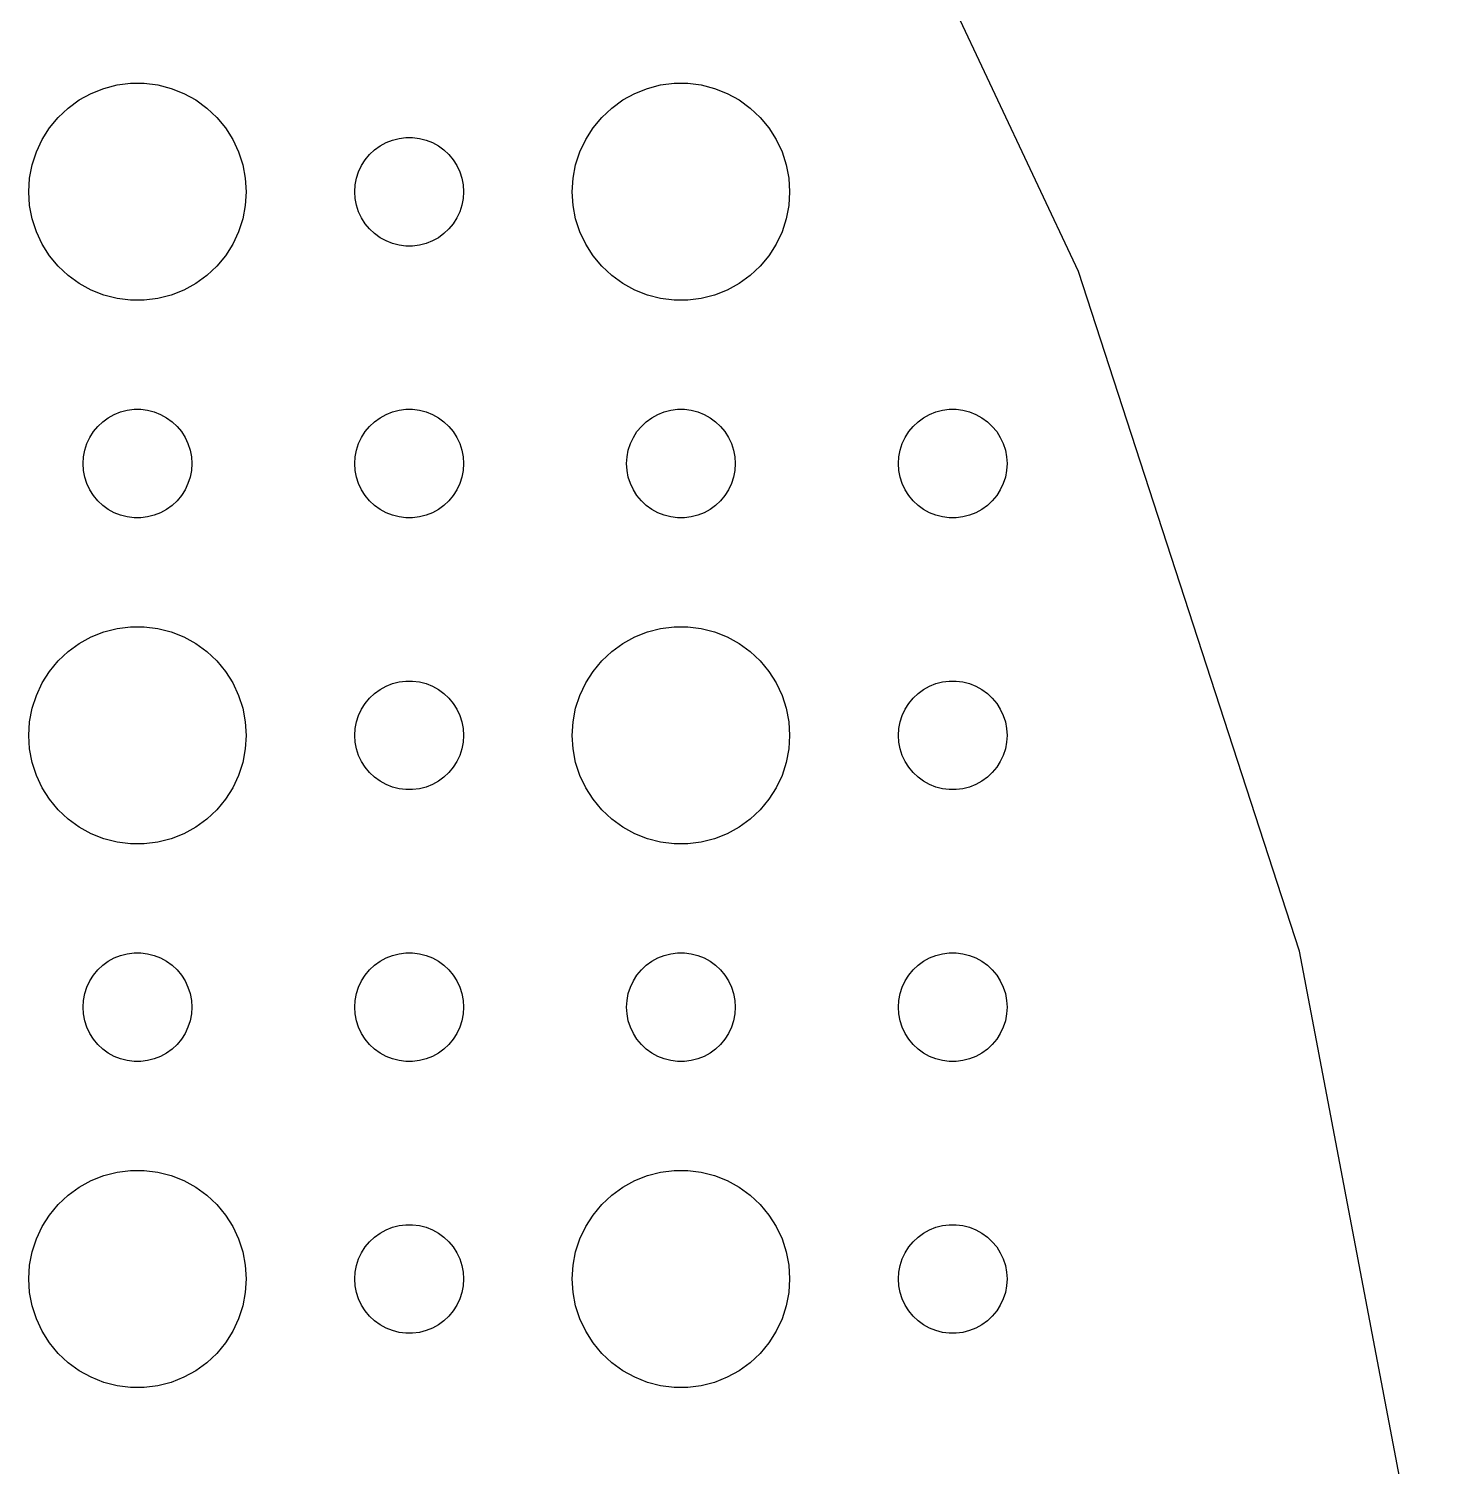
# Model space of a CAD drawing. Header units: metres. Extents: x -157 to 157, y -157 to 157.
# Drawn here: x 117 to 155.76, y 24.83 to 64.5 of the extents above; entities that cross this region are included whole.
import ezdxf

# ---------------------------------------------------------------- set-up
doc = ezdxf.new("R2010")
doc.units = ezdxf.units.M

msp = doc.modelspace()

# ---------------------------------------------------------------- linework, layer by layer
for p, q in [((145.975, 57.7955), (137.58, 75.6353)), ((118.393, 62.533), (118.723, 62.7145)), ((118.723, 62.7145), (119.073, 62.8532)), ((119.073, 62.8532), (119.438, 62.9469)), ((119.438, 62.9469), (119.812, 62.9941)), ((119.812, 62.9941), (120.188, 62.9941)), ((120.188, 62.9941), (120.562, 62.9469)), ((120.562, 62.9469), (120.927, 62.8532)), ((120.927, 62.8532), (121.277, 62.7145)), ((121.277, 62.7145), (121.607, 62.533)), ((133.393, 62.533), (133.723, 62.7145)), ((133.723, 62.7145), (134.073, 62.8532)), ((134.073, 62.8532), (134.438, 62.9469)), ((134.438, 62.9469), (134.812, 62.9941)), ((134.812, 62.9941), (135.188, 62.9941)), ((135.188, 62.9941), (135.562, 62.9469)), ((135.562, 62.9469), (135.927, 62.8532)), ((135.927, 62.8532), (136.277, 62.7145)), ((136.277, 62.7145), (136.607, 62.533)), ((117.813, 62.0536), (118.088, 62.3115)), ((118.088, 62.3115), (118.393, 62.533)), ((121.607, 62.533), (121.912, 62.3115)), ((121.912, 62.3115), (122.187, 62.0536)), ((132.813, 62.0536), (133.088, 62.3115)), ((133.088, 62.3115), (133.393, 62.533)), ((136.607, 62.533), (136.912, 62.3115)), ((136.912, 62.3115), (137.187, 62.0536)), ((117.573, 61.7634), (117.813, 62.0536)), ((122.187, 62.0536), (122.427, 61.7634)), ((132.573, 61.7634), (132.813, 62.0536)), ((137.187, 62.0536), (137.427, 61.7634)), ((117.371, 61.4453), (117.573, 61.7634)), ((122.427, 61.7634), (122.629, 61.4453)), ((127.219, 61.4734), (127.406, 61.497)), ((127.406, 61.497), (127.594, 61.497)), ((127.594, 61.497), (127.781, 61.4734)), ((132.371, 61.4453), (132.573, 61.7634)), ((137.427, 61.7634), (137.629, 61.4453)), ((117.094, 60.7461), (117.211, 61.1044)), ((117.211, 61.1044), (117.371, 61.4453)), ((122.629, 61.4453), (122.789, 61.1044)), ((122.789, 61.1044), (122.906, 60.7461)), ((126.407, 61.0268), (126.544, 61.1558)), ((126.544, 61.1558), (126.696, 61.2665)), ((126.696, 61.2665), (126.861, 61.3572)), ((126.861, 61.3572), (127.036, 61.4266)), ((127.036, 61.4266), (127.219, 61.4734)), ((127.781, 61.4734), (127.964, 61.4266)), ((127.964, 61.4266), (128.139, 61.3572)), ((128.139, 61.3572), (128.304, 61.2665)), ((128.304, 61.2665), (128.456, 61.1558)), ((128.456, 61.1558), (128.593, 61.0268)), ((132.094, 60.7461), (132.211, 61.1044)), ((132.211, 61.1044), (132.371, 61.4453)), ((137.629, 61.4453), (137.789, 61.1044)), ((137.789, 61.1044), (137.906, 60.7461)), ((117.024, 60.376), (117.094, 60.7461)), ((122.906, 60.7461), (122.976, 60.376)), ((126.105, 60.5522), (126.186, 60.7226)), ((126.186, 60.7226), (126.286, 60.8817)), ((126.286, 60.8817), (126.407, 61.0268)), ((128.593, 61.0268), (128.714, 60.8817)), ((128.714, 60.8817), (128.814, 60.7226)), ((128.814, 60.7226), (128.895, 60.5522)), ((132.024, 60.376), (132.094, 60.7461)), ((137.906, 60.7461), (137.976, 60.376)), ((117, 60), (117.024, 60.376)), ((122.976, 60.376), (123, 60)), ((126.012, 60.188), (126.047, 60.373)), ((126.047, 60.373), (126.105, 60.5522)), ((128.895, 60.5522), (128.953, 60.373)), ((128.953, 60.373), (128.988, 60.188)), ((132, 60), (132.024, 60.376)), ((137.976, 60.376), (138, 60)), ((117.024, 59.624), (117, 60)), ((123, 60), (122.976, 59.624)), ((126, 60), (126.012, 60.188)), ((126.012, 59.812), (126, 60)), ((128.988, 60.188), (129, 60)), ((129, 60), (128.988, 59.812)), ((132.024, 59.624), (132, 60)), ((138, 60), (137.976, 59.624)), ((117.094, 59.2539), (117.024, 59.624)), ((122.976, 59.624), (122.906, 59.2539)), ((126.047, 59.627), (126.012, 59.812)), ((126.105, 59.4478), (126.047, 59.627)), ((128.953, 59.627), (128.895, 59.4478)), ((128.988, 59.812), (128.953, 59.627)), ((132.094, 59.2539), (132.024, 59.624)), ((137.976, 59.624), (137.906, 59.2539)), ((117.211, 58.8956), (117.094, 59.2539)), ((122.906, 59.2539), (122.789, 58.8956)), ((126.186, 59.2774), (126.105, 59.4478)), ((126.286, 59.1183), (126.186, 59.2774)), ((126.407, 58.9732), (126.286, 59.1183)), ((128.714, 59.1183), (128.593, 58.9732)), ((128.814, 59.2774), (128.714, 59.1183)), ((128.895, 59.4478), (128.814, 59.2774)), ((132.211, 58.8956), (132.094, 59.2539)), ((137.906, 59.2539), (137.789, 58.8956)), ((117.371, 58.5547), (117.211, 58.8956)), ((122.789, 58.8956), (122.629, 58.5547)), ((126.544, 58.8442), (126.407, 58.9732)), ((126.696, 58.7335), (126.544, 58.8442)), ((126.861, 58.6428), (126.696, 58.7335)), ((128.304, 58.7335), (128.139, 58.6428)), ((128.456, 58.8442), (128.304, 58.7335)), ((128.593, 58.9732), (128.456, 58.8442)), ((132.371, 58.5547), (132.211, 58.8956)), ((137.789, 58.8956), (137.629, 58.5547)), ((117.573, 58.2366), (117.371, 58.5547)), ((122.629, 58.5547), (122.427, 58.2366)), ((127.036, 58.5734), (126.861, 58.6428)), ((127.219, 58.5266), (127.036, 58.5734)), ((127.406, 58.503), (127.219, 58.5266)), ((127.594, 58.503), (127.406, 58.503)), ((127.781, 58.5266), (127.594, 58.503)), ((127.964, 58.5734), (127.781, 58.5266)), ((128.139, 58.6428), (127.964, 58.5734)), ((132.573, 58.2366), (132.371, 58.5547)), ((137.629, 58.5547), (137.427, 58.2366)), ((117.813, 57.9464), (117.573, 58.2366)), ((118.088, 57.6885), (117.813, 57.9464)), ((122.187, 57.9464), (121.912, 57.6885)), ((122.427, 58.2366), (122.187, 57.9464)), ((132.813, 57.9464), (132.573, 58.2366)), ((133.088, 57.6885), (132.813, 57.9464)), ((137.187, 57.9464), (136.912, 57.6885)), ((137.427, 58.2366), (137.187, 57.9464)), ((118.393, 57.467), (118.088, 57.6885)), ((121.912, 57.6885), (121.607, 57.467)), ((133.393, 57.467), (133.088, 57.6885)), ((136.912, 57.6885), (136.607, 57.467)), ((152.068, 39.0443), (145.975, 57.7955)), ((118.723, 57.2855), (118.393, 57.467)), ((119.073, 57.1468), (118.723, 57.2855)), ((119.438, 57.0531), (119.073, 57.1468)), ((120.927, 57.1468), (120.562, 57.0531)), ((121.277, 57.2855), (120.927, 57.1468)), ((121.607, 57.467), (121.277, 57.2855)), ((133.723, 57.2855), (133.393, 57.467)), ((134.073, 57.1468), (133.723, 57.2855)), ((134.438, 57.0531), (134.073, 57.1468)), ((135.927, 57.1468), (135.562, 57.0531)), ((136.277, 57.2855), (135.927, 57.1468)), ((136.607, 57.467), (136.277, 57.2855)), ((119.812, 57.0059), (119.438, 57.0531)), ((120.188, 57.0059), (119.812, 57.0059)), ((120.562, 57.0531), (120.188, 57.0059)), ((134.812, 57.0059), (134.438, 57.0531)), ((135.188, 57.0059), (134.812, 57.0059)), ((135.562, 57.0531), (135.188, 57.0059)), ((119.536, 53.9266), (119.719, 53.9734)), ((119.719, 53.9734), (119.906, 53.997)), ((119.906, 53.997), (120.094, 53.997)), ((120.094, 53.997), (120.281, 53.9734)), ((120.281, 53.9734), (120.464, 53.9266)), ((127.036, 53.9266), (127.219, 53.9734)), ((127.219, 53.9734), (127.406, 53.997)), ((127.406, 53.997), (127.594, 53.997)), ((127.594, 53.997), (127.781, 53.9734)), ((127.781, 53.9734), (127.964, 53.9266)), ((134.536, 53.9266), (134.719, 53.9734)), ((134.719, 53.9734), (134.906, 53.997)), ((134.906, 53.997), (135.094, 53.997)), ((135.094, 53.997), (135.281, 53.9734)), ((135.281, 53.9734), (135.464, 53.9266)), ((142.036, 53.9266), (142.219, 53.9734)), ((142.219, 53.9734), (142.406, 53.997)), ((142.406, 53.997), (142.594, 53.997)), ((142.594, 53.997), (142.781, 53.9734)), ((142.781, 53.9734), (142.964, 53.9266)), ((118.907, 53.5268), (119.044, 53.6558)), ((119.044, 53.6558), (119.196, 53.7665)), ((119.196, 53.7665), (119.361, 53.8572)), ((119.361, 53.8572), (119.536, 53.9266)), ((120.464, 53.9266), (120.639, 53.8572)), ((120.639, 53.8572), (120.804, 53.7665)), ((120.804, 53.7665), (120.956, 53.6558)), ((120.956, 53.6558), (121.093, 53.5268)), ((126.407, 53.5268), (126.544, 53.6558)), ((126.544, 53.6558), (126.696, 53.7665)), ((126.696, 53.7665), (126.861, 53.8572)), ((126.861, 53.8572), (127.036, 53.9266)), ((127.964, 53.9266), (128.139, 53.8572)), ((128.139, 53.8572), (128.304, 53.7665)), ((128.304, 53.7665), (128.456, 53.6558)), ((128.456, 53.6558), (128.593, 53.5268)), ((133.907, 53.5268), (134.044, 53.6558)), ((134.044, 53.6558), (134.196, 53.7665)), ((134.196, 53.7665), (134.361, 53.8572)), ((134.361, 53.8572), (134.536, 53.9266)), ((135.464, 53.9266), (135.639, 53.8572)), ((135.639, 53.8572), (135.804, 53.7665)), ((135.804, 53.7665), (135.956, 53.6558)), ((135.956, 53.6558), (136.093, 53.5268)), ((141.407, 53.5268), (141.544, 53.6558)), ((141.544, 53.6558), (141.696, 53.7665)), ((141.696, 53.7665), (141.861, 53.8572)), ((141.861, 53.8572), (142.036, 53.9266)), ((142.964, 53.9266), (143.139, 53.8572)), ((143.139, 53.8572), (143.304, 53.7665)), ((143.304, 53.7665), (143.456, 53.6558)), ((143.456, 53.6558), (143.593, 53.5268)), ((118.605, 53.0522), (118.686, 53.2226)), ((118.686, 53.2226), (118.786, 53.3817)), ((118.786, 53.3817), (118.907, 53.5268)), ((121.093, 53.5268), (121.214, 53.3817)), ((121.214, 53.3817), (121.314, 53.2226)), ((121.314, 53.2226), (121.395, 53.0522)), ((126.105, 53.0522), (126.186, 53.2226)), ((126.186, 53.2226), (126.286, 53.3817)), ((126.286, 53.3817), (126.407, 53.5268)), ((128.593, 53.5268), (128.714, 53.3817)), ((128.714, 53.3817), (128.814, 53.2226)), ((128.814, 53.2226), (128.895, 53.0522)), ((133.605, 53.0522), (133.686, 53.2226)), ((133.686, 53.2226), (133.786, 53.3817)), ((133.786, 53.3817), (133.907, 53.5268)), ((136.093, 53.5268), (136.214, 53.3817)), ((136.214, 53.3817), (136.314, 53.2226)), ((136.314, 53.2226), (136.395, 53.0522)), ((141.105, 53.0522), (141.186, 53.2226)), ((141.186, 53.2226), (141.286, 53.3817)), ((141.286, 53.3817), (141.407, 53.5268)), ((143.593, 53.5268), (143.714, 53.3817)), ((143.714, 53.3817), (143.814, 53.2226)), ((143.814, 53.2226), (143.895, 53.0522)), ((118.512, 52.688), (118.547, 52.873)), ((118.547, 52.873), (118.605, 53.0522)), ((121.395, 53.0522), (121.453, 52.873)), ((121.453, 52.873), (121.488, 52.688)), ((126.012, 52.688), (126.047, 52.873)), ((126.047, 52.873), (126.105, 53.0522)), ((128.895, 53.0522), (128.953, 52.873)), ((128.953, 52.873), (128.988, 52.688)), ((133.512, 52.688), (133.547, 52.873)), ((133.547, 52.873), (133.605, 53.0522)), ((136.395, 53.0522), (136.453, 52.873)), ((136.453, 52.873), (136.488, 52.688)), ((141.012, 52.688), (141.047, 52.873)), ((141.047, 52.873), (141.105, 53.0522)), ((143.895, 53.0522), (143.953, 52.873)), ((143.953, 52.873), (143.988, 52.688)), ((118.5, 52.5), (118.512, 52.688)), ((118.512, 52.312), (118.5, 52.5)), ((121.488, 52.688), (121.5, 52.5)), ((121.5, 52.5), (121.488, 52.312)), ((126, 52.5), (126.012, 52.688)), ((126.012, 52.312), (126, 52.5)), ((128.988, 52.688), (129, 52.5)), ((129, 52.5), (128.988, 52.312)), ((133.5, 52.5), (133.512, 52.688)), ((133.512, 52.312), (133.5, 52.5)), ((136.488, 52.688), (136.5, 52.5)), ((136.5, 52.5), (136.488, 52.312)), ((141, 52.5), (141.012, 52.688)), ((141.012, 52.312), (141, 52.5)), ((143.988, 52.688), (144, 52.5)), ((144, 52.5), (143.988, 52.312)), ((118.547, 52.127), (118.512, 52.312)), ((118.605, 51.9478), (118.547, 52.127)), ((121.453, 52.127), (121.395, 51.9478)), ((121.488, 52.312), (121.453, 52.127)), ((126.047, 52.127), (126.012, 52.312)), ((126.105, 51.9478), (126.047, 52.127)), ((128.953, 52.127), (128.895, 51.9478)), ((128.988, 52.312), (128.953, 52.127)), ((133.547, 52.127), (133.512, 52.312)), ((133.605, 51.9478), (133.547, 52.127)), ((136.453, 52.127), (136.395, 51.9478)), ((136.488, 52.312), (136.453, 52.127)), ((141.047, 52.127), (141.012, 52.312)), ((141.105, 51.9478), (141.047, 52.127)), ((143.953, 52.127), (143.895, 51.9478)), ((143.988, 52.312), (143.953, 52.127)), ((118.686, 51.7774), (118.605, 51.9478)), ((118.786, 51.6183), (118.686, 51.7774)), ((118.907, 51.4732), (118.786, 51.6183)), ((121.214, 51.6183), (121.093, 51.4732)), ((121.314, 51.7774), (121.214, 51.6183)), ((121.395, 51.9478), (121.314, 51.7774)), ((126.186, 51.7774), (126.105, 51.9478)), ((126.286, 51.6183), (126.186, 51.7774)), ((126.407, 51.4732), (126.286, 51.6183)), ((128.714, 51.6183), (128.593, 51.4732)), ((128.814, 51.7774), (128.714, 51.6183)), ((128.895, 51.9478), (128.814, 51.7774)), ((133.686, 51.7774), (133.605, 51.9478)), ((133.786, 51.6183), (133.686, 51.7774)), ((133.907, 51.4732), (133.786, 51.6183)), ((136.214, 51.6183), (136.093, 51.4732)), ((136.314, 51.7774), (136.214, 51.6183)), ((136.395, 51.9478), (136.314, 51.7774)), ((141.186, 51.7774), (141.105, 51.9478)), ((141.286, 51.6183), (141.186, 51.7774)), ((141.407, 51.4732), (141.286, 51.6183)), ((143.714, 51.6183), (143.593, 51.4732)), ((143.814, 51.7774), (143.714, 51.6183)), ((143.895, 51.9478), (143.814, 51.7774)), ((119.044, 51.3442), (118.907, 51.4732)), ((119.196, 51.2335), (119.044, 51.3442)), ((119.361, 51.1428), (119.196, 51.2335)), ((120.804, 51.2335), (120.639, 51.1428)), ((120.956, 51.3442), (120.804, 51.2335)), ((121.093, 51.4732), (120.956, 51.3442)), ((126.544, 51.3442), (126.407, 51.4732)), ((126.696, 51.2335), (126.544, 51.3442)), ((126.861, 51.1428), (126.696, 51.2335)), ((128.304, 51.2335), (128.139, 51.1428)), ((128.456, 51.3442), (128.304, 51.2335)), ((128.593, 51.4732), (128.456, 51.3442)), ((134.044, 51.3442), (133.907, 51.4732)), ((134.196, 51.2335), (134.044, 51.3442)), ((134.361, 51.1428), (134.196, 51.2335)), ((135.804, 51.2335), (135.639, 51.1428)), ((135.956, 51.3442), (135.804, 51.2335)), ((136.093, 51.4732), (135.956, 51.3442)), ((141.544, 51.3442), (141.407, 51.4732)), ((141.696, 51.2335), (141.544, 51.3442)), ((141.861, 51.1428), (141.696, 51.2335)), ((143.304, 51.2335), (143.139, 51.1428)), ((143.456, 51.3442), (143.304, 51.2335)), ((143.593, 51.4732), (143.456, 51.3442)), ((119.536, 51.0734), (119.361, 51.1428)), ((119.719, 51.0266), (119.536, 51.0734)), ((119.906, 51.003), (119.719, 51.0266)), ((120.094, 51.003), (119.906, 51.003)), ((120.281, 51.0266), (120.094, 51.003)), ((120.464, 51.0734), (120.281, 51.0266)), ((120.639, 51.1428), (120.464, 51.0734)), ((127.036, 51.0734), (126.861, 51.1428)), ((127.219, 51.0266), (127.036, 51.0734)), ((127.406, 51.003), (127.219, 51.0266)), ((127.594, 51.003), (127.406, 51.003)), ((127.781, 51.0266), (127.594, 51.003)), ((127.964, 51.0734), (127.781, 51.0266)), ((128.139, 51.1428), (127.964, 51.0734)), ((134.536, 51.0734), (134.361, 51.1428)), ((134.719, 51.0266), (134.536, 51.0734)), ((134.906, 51.003), (134.719, 51.0266)), ((135.094, 51.003), (134.906, 51.003)), ((135.281, 51.0266), (135.094, 51.003)), ((135.464, 51.0734), (135.281, 51.0266)), ((135.639, 51.1428), (135.464, 51.0734)), ((142.036, 51.0734), (141.861, 51.1428)), ((142.219, 51.0266), (142.036, 51.0734)), ((142.406, 51.003), (142.219, 51.0266)), ((142.594, 51.003), (142.406, 51.003)), ((142.781, 51.0266), (142.594, 51.003)), ((142.964, 51.0734), (142.781, 51.0266)), ((143.139, 51.1428), (142.964, 51.0734)), ((118.393, 47.533), (118.723, 47.7145)), ((118.723, 47.7145), (119.073, 47.8532)), ((119.073, 47.8532), (119.438, 47.9469)), ((119.438, 47.9469), (119.812, 47.9941)), ((119.812, 47.9941), (120.188, 47.9941)), ((120.188, 47.9941), (120.562, 47.9469)), ((120.562, 47.9469), (120.927, 47.8532)), ((120.927, 47.8532), (121.277, 47.7145)), ((121.277, 47.7145), (121.607, 47.533)), ((133.393, 47.533), (133.723, 47.7145)), ((133.723, 47.7145), (134.073, 47.8532)), ((134.073, 47.8532), (134.438, 47.9469)), ((134.438, 47.9469), (134.812, 47.9941)), ((134.812, 47.9941), (135.188, 47.9941)), ((135.188, 47.9941), (135.562, 47.9469)), ((135.562, 47.9469), (135.927, 47.8532)), ((135.927, 47.8532), (136.277, 47.7145)), ((136.277, 47.7145), (136.607, 47.533)), ((117.813, 47.0536), (118.088, 47.3115)), ((118.088, 47.3115), (118.393, 47.533)), ((121.607, 47.533), (121.912, 47.3115)), ((121.912, 47.3115), (122.187, 47.0536)), ((132.813, 47.0536), (133.088, 47.3115)), ((133.088, 47.3115), (133.393, 47.533)), ((136.607, 47.533), (136.912, 47.3115)), ((136.912, 47.3115), (137.187, 47.0536)), ((117.573, 46.7634), (117.813, 47.0536)), ((122.187, 47.0536), (122.427, 46.7634)), ((132.573, 46.7634), (132.813, 47.0536)), ((137.187, 47.0536), (137.427, 46.7634)), ((117.211, 46.1044), (117.371, 46.4453)), ((117.371, 46.4453), (117.573, 46.7634)), ((122.427, 46.7634), (122.629, 46.4453)), ((122.629, 46.4453), (122.789, 46.1044)), ((126.861, 46.3572), (127.036, 46.4266)), ((127.036, 46.4266), (127.219, 46.4734)), ((127.219, 46.4734), (127.406, 46.497)), ((127.406, 46.497), (127.594, 46.497)), ((127.594, 46.497), (127.781, 46.4734)), ((127.781, 46.4734), (127.964, 46.4266)), ((127.964, 46.4266), (128.139, 46.3572)), ((132.211, 46.1044), (132.371, 46.4453)), ((132.371, 46.4453), (132.573, 46.7634)), ((137.427, 46.7634), (137.629, 46.4453)), ((137.629, 46.4453), (137.789, 46.1044)), ((141.861, 46.3572), (142.036, 46.4266)), ((142.036, 46.4266), (142.219, 46.4734)), ((142.219, 46.4734), (142.406, 46.497)), ((142.406, 46.497), (142.594, 46.497)), ((142.594, 46.497), (142.781, 46.4734)), ((142.781, 46.4734), (142.964, 46.4266)), ((142.964, 46.4266), (143.139, 46.3572)), ((117.094, 45.7461), (117.211, 46.1044)), ((122.789, 46.1044), (122.906, 45.7461)), ((126.286, 45.8817), (126.407, 46.0268)), ((126.407, 46.0268), (126.544, 46.1558)), ((126.544, 46.1558), (126.696, 46.2665)), ((126.696, 46.2665), (126.861, 46.3572)), ((128.139, 46.3572), (128.304, 46.2665)), ((128.304, 46.2665), (128.456, 46.1558)), ((128.456, 46.1558), (128.593, 46.0268)), ((128.593, 46.0268), (128.714, 45.8817)), ((132.094, 45.7461), (132.211, 46.1044)), ((137.789, 46.1044), (137.906, 45.7461)), ((141.286, 45.8817), (141.407, 46.0268)), ((141.407, 46.0268), (141.544, 46.1558)), ((141.544, 46.1558), (141.696, 46.2665)), ((141.696, 46.2665), (141.861, 46.3572)), ((143.139, 46.3572), (143.304, 46.2665)), ((143.304, 46.2665), (143.456, 46.1558)), ((143.456, 46.1558), (143.593, 46.0268)), ((143.593, 46.0268), (143.714, 45.8817)), ((117.024, 45.376), (117.094, 45.7461)), ((122.906, 45.7461), (122.976, 45.376)), ((126.105, 45.5522), (126.186, 45.7226)), ((126.186, 45.7226), (126.286, 45.8817)), ((128.714, 45.8817), (128.814, 45.7226)), ((128.814, 45.7226), (128.895, 45.5522)), ((132.024, 45.376), (132.094, 45.7461)), ((137.906, 45.7461), (137.976, 45.376)), ((141.105, 45.5522), (141.186, 45.7226)), ((141.186, 45.7226), (141.286, 45.8817)), ((143.714, 45.8817), (143.814, 45.7226)), ((143.814, 45.7226), (143.895, 45.5522)), ((117, 45), (117.024, 45.376)), ((122.976, 45.376), (123, 45)), ((126.012, 45.188), (126.047, 45.373)), ((126.047, 45.373), (126.105, 45.5522)), ((128.895, 45.5522), (128.953, 45.373)), ((128.953, 45.373), (128.988, 45.188)), ((132, 45), (132.024, 45.376)), ((137.976, 45.376), (138, 45)), ((141.012, 45.188), (141.047, 45.373)), ((141.047, 45.373), (141.105, 45.5522)), ((143.895, 45.5522), (143.953, 45.373)), ((143.953, 45.373), (143.988, 45.188)), ((117.024, 44.624), (117, 45)), ((123, 45), (122.976, 44.624)), ((126, 45), (126.012, 45.188)), ((126.012, 44.812), (126, 45)), ((128.988, 45.188), (129, 45)), ((129, 45), (128.988, 44.812)), ((132.024, 44.624), (132, 45)), ((138, 45), (137.976, 44.624)), ((141, 45), (141.012, 45.188)), ((141.012, 44.812), (141, 45)), ((143.988, 45.188), (144, 45)), ((144, 45), (143.988, 44.812)), ((117.094, 44.2539), (117.024, 44.624)), ((122.976, 44.624), (122.906, 44.2539)), ((126.047, 44.627), (126.012, 44.812)), ((126.105, 44.4478), (126.047, 44.627)), ((126.186, 44.2774), (126.105, 44.4478)), ((128.895, 44.4478), (128.814, 44.2774)), ((128.953, 44.627), (128.895, 44.4478)), ((128.988, 44.812), (128.953, 44.627)), ((132.094, 44.2539), (132.024, 44.624)), ((137.976, 44.624), (137.906, 44.2539)), ((141.047, 44.627), (141.012, 44.812)), ((141.105, 44.4478), (141.047, 44.627)), ((141.186, 44.2774), (141.105, 44.4478)), ((143.895, 44.4478), (143.814, 44.2774)), ((143.953, 44.627), (143.895, 44.4478)), ((143.988, 44.812), (143.953, 44.627)), ((117.211, 43.8956), (117.094, 44.2539)), ((122.906, 44.2539), (122.789, 43.8956)), ((126.286, 44.1183), (126.186, 44.2774)), ((126.407, 43.9732), (126.286, 44.1183)), ((128.714, 44.1183), (128.593, 43.9732)), ((128.814, 44.2774), (128.714, 44.1183)), ((132.211, 43.8956), (132.094, 44.2539)), ((137.906, 44.2539), (137.789, 43.8956)), ((141.286, 44.1183), (141.186, 44.2774)), ((141.407, 43.9732), (141.286, 44.1183)), ((143.714, 44.1183), (143.593, 43.9732)), ((143.814, 44.2774), (143.714, 44.1183)), ((117.371, 43.5547), (117.211, 43.8956)), ((122.789, 43.8956), (122.629, 43.5547)), ((126.544, 43.8442), (126.407, 43.9732)), ((126.696, 43.7335), (126.544, 43.8442)), ((126.861, 43.6428), (126.696, 43.7335)), ((127.036, 43.5734), (126.861, 43.6428)), ((128.139, 43.6428), (127.964, 43.5734)), ((128.304, 43.7335), (128.139, 43.6428)), ((128.456, 43.8442), (128.304, 43.7335)), ((128.593, 43.9732), (128.456, 43.8442)), ((132.371, 43.5547), (132.211, 43.8956)), ((137.789, 43.8956), (137.629, 43.5547)), ((141.544, 43.8442), (141.407, 43.9732)), ((141.696, 43.7335), (141.544, 43.8442)), ((141.861, 43.6428), (141.696, 43.7335)), ((142.036, 43.5734), (141.861, 43.6428)), ((143.139, 43.6428), (142.964, 43.5734)), ((143.304, 43.7335), (143.139, 43.6428)), ((143.456, 43.8442), (143.304, 43.7335)), ((143.593, 43.9732), (143.456, 43.8442)), ((117.573, 43.2366), (117.371, 43.5547)), ((122.629, 43.5547), (122.427, 43.2366)), ((127.219, 43.5266), (127.036, 43.5734)), ((127.406, 43.503), (127.219, 43.5266)), ((127.594, 43.503), (127.406, 43.503)), ((127.781, 43.5266), (127.594, 43.503)), ((127.964, 43.5734), (127.781, 43.5266)), ((132.573, 43.2366), (132.371, 43.5547)), ((137.629, 43.5547), (137.427, 43.2366)), ((142.219, 43.5266), (142.036, 43.5734)), ((142.406, 43.503), (142.219, 43.5266)), ((142.594, 43.503), (142.406, 43.503)), ((142.781, 43.5266), (142.594, 43.503)), ((142.964, 43.5734), (142.781, 43.5266)), ((117.813, 42.9464), (117.573, 43.2366)), ((118.088, 42.6885), (117.813, 42.9464)), ((122.187, 42.9464), (121.912, 42.6885)), ((122.427, 43.2366), (122.187, 42.9464)), ((132.813, 42.9464), (132.573, 43.2366)), ((133.088, 42.6885), (132.813, 42.9464)), ((137.187, 42.9464), (136.912, 42.6885)), ((137.427, 43.2366), (137.187, 42.9464)), ((118.393, 42.467), (118.088, 42.6885)), ((118.723, 42.2855), (118.393, 42.467)), ((121.607, 42.467), (121.277, 42.2855)), ((121.912, 42.6885), (121.607, 42.467)), ((133.393, 42.467), (133.088, 42.6885)), ((133.723, 42.2855), (133.393, 42.467)), ((136.607, 42.467), (136.277, 42.2855)), ((136.912, 42.6885), (136.607, 42.467)), ((119.073, 42.1468), (118.723, 42.2855)), ((119.438, 42.0531), (119.073, 42.1468)), ((119.812, 42.0059), (119.438, 42.0531)), ((120.562, 42.0531), (120.188, 42.0059)), ((120.927, 42.1468), (120.562, 42.0531)), ((121.277, 42.2855), (120.927, 42.1468)), ((134.073, 42.1468), (133.723, 42.2855)), ((134.438, 42.0531), (134.073, 42.1468)), ((134.812, 42.0059), (134.438, 42.0531)), ((135.562, 42.0531), (135.188, 42.0059)), ((135.927, 42.1468), (135.562, 42.0531)), ((136.277, 42.2855), (135.927, 42.1468)), ((120.188, 42.0059), (119.812, 42.0059)), ((135.188, 42.0059), (134.812, 42.0059)), ((119.361, 38.8572), (119.536, 38.9266)), ((119.536, 38.9266), (119.719, 38.9734)), ((119.719, 38.9734), (119.906, 38.997)), ((119.906, 38.997), (120.094, 38.997)), ((120.094, 38.997), (120.281, 38.9734)), ((120.281, 38.9734), (120.464, 38.9266)), ((120.464, 38.9266), (120.639, 38.8572)), ((126.861, 38.8572), (127.036, 38.9266)), ((127.036, 38.9266), (127.219, 38.9734)), ((127.219, 38.9734), (127.406, 38.997)), ((127.406, 38.997), (127.594, 38.997)), ((127.594, 38.997), (127.781, 38.9734)), ((127.781, 38.9734), (127.964, 38.9266)), ((127.964, 38.9266), (128.139, 38.8572)), ((134.361, 38.8572), (134.536, 38.9266)), ((134.536, 38.9266), (134.719, 38.9734)), ((134.719, 38.9734), (134.906, 38.997)), ((134.906, 38.997), (135.094, 38.997)), ((135.094, 38.997), (135.281, 38.9734)), ((135.281, 38.9734), (135.464, 38.9266)), ((135.464, 38.9266), (135.639, 38.8572)), ((141.861, 38.8572), (142.036, 38.9266)), ((142.036, 38.9266), (142.219, 38.9734)), ((142.219, 38.9734), (142.406, 38.997)), ((142.406, 38.997), (142.594, 38.997)), ((142.594, 38.997), (142.781, 38.9734)), ((142.781, 38.9734), (142.964, 38.9266)), ((142.964, 38.9266), (143.139, 38.8572)), ((155.762, 19.6773), (152.068, 39.0443)), ((118.786, 38.3817), (118.907, 38.5268)), ((118.907, 38.5268), (119.044, 38.6558)), ((119.044, 38.6558), (119.196, 38.7665)), ((119.196, 38.7665), (119.361, 38.8572)), ((120.639, 38.8572), (120.804, 38.7665)), ((120.804, 38.7665), (120.956, 38.6558)), ((120.956, 38.6558), (121.093, 38.5268)), ((121.093, 38.5268), (121.214, 38.3817)), ((126.286, 38.3817), (126.407, 38.5268)), ((126.407, 38.5268), (126.544, 38.6558)), ((126.544, 38.6558), (126.696, 38.7665)), ((126.696, 38.7665), (126.861, 38.8572)), ((128.139, 38.8572), (128.304, 38.7665)), ((128.304, 38.7665), (128.456, 38.6558)), ((128.456, 38.6558), (128.593, 38.5268)), ((128.593, 38.5268), (128.714, 38.3817)), ((133.786, 38.3817), (133.907, 38.5268)), ((133.907, 38.5268), (134.044, 38.6558)), ((134.044, 38.6558), (134.196, 38.7665)), ((134.196, 38.7665), (134.361, 38.8572)), ((135.639, 38.8572), (135.804, 38.7665)), ((135.804, 38.7665), (135.956, 38.6558)), ((135.956, 38.6558), (136.093, 38.5268)), ((136.093, 38.5268), (136.214, 38.3817)), ((141.286, 38.3817), (141.407, 38.5268)), ((141.407, 38.5268), (141.544, 38.6558)), ((141.544, 38.6558), (141.696, 38.7665)), ((141.696, 38.7665), (141.861, 38.8572)), ((143.139, 38.8572), (143.304, 38.7665)), ((143.304, 38.7665), (143.456, 38.6558)), ((143.456, 38.6558), (143.593, 38.5268)), ((143.593, 38.5268), (143.714, 38.3817)), ((118.605, 38.0522), (118.686, 38.2226)), ((118.686, 38.2226), (118.786, 38.3817)), ((121.214, 38.3817), (121.314, 38.2226)), ((121.314, 38.2226), (121.395, 38.0522)), ((126.105, 38.0522), (126.186, 38.2226)), ((126.186, 38.2226), (126.286, 38.3817)), ((128.714, 38.3817), (128.814, 38.2226)), ((128.814, 38.2226), (128.895, 38.0522)), ((133.605, 38.0522), (133.686, 38.2226)), ((133.686, 38.2226), (133.786, 38.3817)), ((136.214, 38.3817), (136.314, 38.2226)), ((136.314, 38.2226), (136.395, 38.0522)), ((141.105, 38.0522), (141.186, 38.2226)), ((141.186, 38.2226), (141.286, 38.3817)), ((143.714, 38.3817), (143.814, 38.2226)), ((143.814, 38.2226), (143.895, 38.0522)), ((118.5, 37.5), (118.512, 37.688)), ((118.512, 37.688), (118.547, 37.873)), ((118.547, 37.873), (118.605, 38.0522)), ((121.395, 38.0522), (121.453, 37.873)), ((121.453, 37.873), (121.488, 37.688)), ((121.488, 37.688), (121.5, 37.5)), ((126, 37.5), (126.012, 37.688)), ((126.012, 37.688), (126.047, 37.873)), ((126.047, 37.873), (126.105, 38.0522)), ((128.895, 38.0522), (128.953, 37.873)), ((128.953, 37.873), (128.988, 37.688)), ((128.988, 37.688), (129, 37.5)), ((133.5, 37.5), (133.512, 37.688)), ((133.512, 37.688), (133.547, 37.873)), ((133.547, 37.873), (133.605, 38.0522)), ((136.395, 38.0522), (136.453, 37.873)), ((136.453, 37.873), (136.488, 37.688)), ((136.488, 37.688), (136.5, 37.5)), ((141, 37.5), (141.012, 37.688)), ((141.012, 37.688), (141.047, 37.873)), ((141.047, 37.873), (141.105, 38.0522)), ((143.895, 38.0522), (143.953, 37.873)), ((143.953, 37.873), (143.988, 37.688)), ((143.988, 37.688), (144, 37.5)), ((118.512, 37.312), (118.5, 37.5)), ((118.547, 37.127), (118.512, 37.312)), ((121.488, 37.312), (121.453, 37.127)), ((121.5, 37.5), (121.488, 37.312)), ((126.012, 37.312), (126, 37.5)), ((126.047, 37.127), (126.012, 37.312)), ((128.988, 37.312), (128.953, 37.127)), ((129, 37.5), (128.988, 37.312)), ((133.512, 37.312), (133.5, 37.5)), ((133.547, 37.127), (133.512, 37.312)), ((136.488, 37.312), (136.453, 37.127)), ((136.5, 37.5), (136.488, 37.312)), ((141.012, 37.312), (141, 37.5)), ((141.047, 37.127), (141.012, 37.312)), ((143.988, 37.312), (143.953, 37.127)), ((144, 37.5), (143.988, 37.312)), ((118.605, 36.9478), (118.547, 37.127)), ((118.686, 36.7774), (118.605, 36.9478)), ((121.395, 36.9478), (121.314, 36.7774)), ((121.453, 37.127), (121.395, 36.9478)), ((126.105, 36.9478), (126.047, 37.127)), ((126.186, 36.7774), (126.105, 36.9478)), ((128.895, 36.9478), (128.814, 36.7774)), ((128.953, 37.127), (128.895, 36.9478)), ((133.605, 36.9478), (133.547, 37.127)), ((133.686, 36.7774), (133.605, 36.9478)), ((136.395, 36.9478), (136.314, 36.7774)), ((136.453, 37.127), (136.395, 36.9478)), ((141.105, 36.9478), (141.047, 37.127)), ((141.186, 36.7774), (141.105, 36.9478)), ((143.895, 36.9478), (143.814, 36.7774)), ((143.953, 37.127), (143.895, 36.9478)), ((118.786, 36.6183), (118.686, 36.7774)), ((118.907, 36.4732), (118.786, 36.6183)), ((121.214, 36.6183), (121.093, 36.4732)), ((121.314, 36.7774), (121.214, 36.6183)), ((126.286, 36.6183), (126.186, 36.7774)), ((126.407, 36.4732), (126.286, 36.6183)), ((128.714, 36.6183), (128.593, 36.4732)), ((128.814, 36.7774), (128.714, 36.6183)), ((133.786, 36.6183), (133.686, 36.7774)), ((133.907, 36.4732), (133.786, 36.6183)), ((136.214, 36.6183), (136.093, 36.4732)), ((136.314, 36.7774), (136.214, 36.6183)), ((141.286, 36.6183), (141.186, 36.7774)), ((141.407, 36.4732), (141.286, 36.6183)), ((143.714, 36.6183), (143.593, 36.4732)), ((143.814, 36.7774), (143.714, 36.6183)), ((119.044, 36.3442), (118.907, 36.4732)), ((119.196, 36.2335), (119.044, 36.3442)), ((119.361, 36.1428), (119.196, 36.2335)), ((119.536, 36.0734), (119.361, 36.1428)), ((120.639, 36.1428), (120.464, 36.0734)), ((120.804, 36.2335), (120.639, 36.1428)), ((120.956, 36.3442), (120.804, 36.2335)), ((121.093, 36.4732), (120.956, 36.3442)), ((126.544, 36.3442), (126.407, 36.4732)), ((126.696, 36.2335), (126.544, 36.3442)), ((126.861, 36.1428), (126.696, 36.2335)), ((127.036, 36.0734), (126.861, 36.1428)), ((128.139, 36.1428), (127.964, 36.0734)), ((128.304, 36.2335), (128.139, 36.1428)), ((128.456, 36.3442), (128.304, 36.2335)), ((128.593, 36.4732), (128.456, 36.3442)), ((134.044, 36.3442), (133.907, 36.4732)), ((134.196, 36.2335), (134.044, 36.3442)), ((134.361, 36.1428), (134.196, 36.2335)), ((134.536, 36.0734), (134.361, 36.1428)), ((135.639, 36.1428), (135.464, 36.0734)), ((135.804, 36.2335), (135.639, 36.1428)), ((135.956, 36.3442), (135.804, 36.2335)), ((136.093, 36.4732), (135.956, 36.3442)), ((141.544, 36.3442), (141.407, 36.4732)), ((141.696, 36.2335), (141.544, 36.3442)), ((141.861, 36.1428), (141.696, 36.2335)), ((142.036, 36.0734), (141.861, 36.1428)), ((143.139, 36.1428), (142.964, 36.0734)), ((143.304, 36.2335), (143.139, 36.1428)), ((143.456, 36.3442), (143.304, 36.2335)), ((143.593, 36.4732), (143.456, 36.3442)), ((119.719, 36.0266), (119.536, 36.0734)), ((119.906, 36.003), (119.719, 36.0266)), ((120.094, 36.003), (119.906, 36.003)), ((120.281, 36.0266), (120.094, 36.003)), ((120.464, 36.0734), (120.281, 36.0266)), ((127.219, 36.0266), (127.036, 36.0734)), ((127.406, 36.003), (127.219, 36.0266)), ((127.594, 36.003), (127.406, 36.003)), ((127.781, 36.0266), (127.594, 36.003)), ((127.964, 36.0734), (127.781, 36.0266)), ((134.719, 36.0266), (134.536, 36.0734)), ((134.906, 36.003), (134.719, 36.0266)), ((135.094, 36.003), (134.906, 36.003)), ((135.281, 36.0266), (135.094, 36.003)), ((135.464, 36.0734), (135.281, 36.0266)), ((142.219, 36.0266), (142.036, 36.0734)), ((142.406, 36.003), (142.219, 36.0266)), ((142.594, 36.003), (142.406, 36.003)), ((142.781, 36.0266), (142.594, 36.003)), ((142.964, 36.0734), (142.781, 36.0266)), ((119.073, 32.8532), (119.438, 32.9469)), ((119.438, 32.9469), (119.812, 32.9941)), ((119.812, 32.9941), (120.188, 32.9941)), ((120.188, 32.9941), (120.562, 32.9469)), ((120.562, 32.9469), (120.927, 32.8532)), ((134.073, 32.8532), (134.438, 32.9469)), ((134.438, 32.9469), (134.812, 32.9941)), ((134.812, 32.9941), (135.188, 32.9941)), ((135.188, 32.9941), (135.562, 32.9469)), ((135.562, 32.9469), (135.927, 32.8532)), ((118.088, 32.3115), (118.393, 32.533)), ((118.393, 32.533), (118.723, 32.7145)), ((118.723, 32.7145), (119.073, 32.8532)), ((120.927, 32.8532), (121.277, 32.7145)), ((121.277, 32.7145), (121.607, 32.533)), ((121.607, 32.533), (121.912, 32.3115)), ((133.088, 32.3115), (133.393, 32.533)), ((133.393, 32.533), (133.723, 32.7145)), ((133.723, 32.7145), (134.073, 32.8532)), ((135.927, 32.8532), (136.277, 32.7145)), ((136.277, 32.7145), (136.607, 32.533)), ((136.607, 32.533), (136.912, 32.3115)), ((117.813, 32.0536), (118.088, 32.3115)), ((121.912, 32.3115), (122.187, 32.0536)), ((132.813, 32.0536), (133.088, 32.3115)), ((136.912, 32.3115), (137.187, 32.0536)), ((117.371, 31.4453), (117.573, 31.7634)), ((117.573, 31.7634), (117.813, 32.0536)), ((122.187, 32.0536), (122.427, 31.7634)), ((122.427, 31.7634), (122.629, 31.4453)), ((132.371, 31.4453), (132.573, 31.7634)), ((132.573, 31.7634), (132.813, 32.0536)), ((137.187, 32.0536), (137.427, 31.7634)), ((137.427, 31.7634), (137.629, 31.4453)), ((117.211, 31.1044), (117.371, 31.4453)), ((122.629, 31.4453), (122.789, 31.1044)), ((126.696, 31.2665), (126.861, 31.3572)), ((126.861, 31.3572), (127.036, 31.4266)), ((127.036, 31.4266), (127.219, 31.4734)), ((127.219, 31.4734), (127.406, 31.497)), ((127.406, 31.497), (127.594, 31.497)), ((127.594, 31.497), (127.781, 31.4734)), ((127.781, 31.4734), (127.964, 31.4266)), ((127.964, 31.4266), (128.139, 31.3572)), ((128.139, 31.3572), (128.304, 31.2665)), ((132.211, 31.1044), (132.371, 31.4453)), ((137.629, 31.4453), (137.789, 31.1044)), ((141.696, 31.2665), (141.861, 31.3572)), ((141.861, 31.3572), (142.036, 31.4266)), ((142.036, 31.4266), (142.219, 31.4734)), ((142.219, 31.4734), (142.406, 31.497)), ((142.406, 31.497), (142.594, 31.497)), ((142.594, 31.497), (142.781, 31.4734)), ((142.781, 31.4734), (142.964, 31.4266)), ((142.964, 31.4266), (143.139, 31.3572)), ((143.139, 31.3572), (143.304, 31.2665)), ((117.094, 30.7461), (117.211, 31.1044)), ((122.789, 31.1044), (122.906, 30.7461)), ((126.286, 30.8817), (126.407, 31.0268)), ((126.407, 31.0268), (126.544, 31.1558)), ((126.544, 31.1558), (126.696, 31.2665)), ((128.304, 31.2665), (128.456, 31.1558)), ((128.456, 31.1558), (128.593, 31.0268)), ((128.593, 31.0268), (128.714, 30.8817)), ((132.094, 30.7461), (132.211, 31.1044)), ((137.789, 31.1044), (137.906, 30.7461)), ((141.286, 30.8817), (141.407, 31.0268)), ((141.407, 31.0268), (141.544, 31.1558)), ((141.544, 31.1558), (141.696, 31.2665)), ((143.304, 31.2665), (143.456, 31.1558)), ((143.456, 31.1558), (143.593, 31.0268)), ((143.593, 31.0268), (143.714, 30.8817)), ((117.024, 30.376), (117.094, 30.7461)), ((122.906, 30.7461), (122.976, 30.376)), ((126.047, 30.373), (126.105, 30.5522)), ((126.105, 30.5522), (126.186, 30.7226)), ((126.186, 30.7226), (126.286, 30.8817)), ((128.714, 30.8817), (128.814, 30.7226)), ((128.814, 30.7226), (128.895, 30.5522)), ((128.895, 30.5522), (128.953, 30.373)), ((132.024, 30.376), (132.094, 30.7461)), ((137.906, 30.7461), (137.976, 30.376)), ((141.047, 30.373), (141.105, 30.5522)), ((141.105, 30.5522), (141.186, 30.7226)), ((141.186, 30.7226), (141.286, 30.8817)), ((143.714, 30.8817), (143.814, 30.7226)), ((143.814, 30.7226), (143.895, 30.5522)), ((143.895, 30.5522), (143.953, 30.373)), ((117, 30), (117.024, 30.376)), ((122.976, 30.376), (123, 30)), ((126, 30), (126.012, 30.188)), ((126.012, 30.188), (126.047, 30.373)), ((128.953, 30.373), (128.988, 30.188)), ((128.988, 30.188), (129, 30)), ((132, 30), (132.024, 30.376)), ((137.976, 30.376), (138, 30)), ((141, 30), (141.012, 30.188)), ((141.012, 30.188), (141.047, 30.373)), ((143.953, 30.373), (143.988, 30.188)), ((143.988, 30.188), (144, 30)), ((117.024, 29.624), (117, 30)), ((123, 30), (122.976, 29.624)), ((126.012, 29.812), (126, 30)), ((126.047, 29.627), (126.012, 29.812)), ((128.988, 29.812), (128.953, 29.627)), ((129, 30), (128.988, 29.812)), ((132.024, 29.624), (132, 30)), ((138, 30), (137.976, 29.624)), ((141.012, 29.812), (141, 30)), ((141.047, 29.627), (141.012, 29.812)), ((143.988, 29.812), (143.953, 29.627)), ((144, 30), (143.988, 29.812)), ((117.094, 29.2539), (117.024, 29.624)), ((122.976, 29.624), (122.906, 29.2539)), ((126.105, 29.4478), (126.047, 29.627)), ((126.186, 29.2774), (126.105, 29.4478)), ((128.895, 29.4478), (128.814, 29.2774)), ((128.953, 29.627), (128.895, 29.4478)), ((132.094, 29.2539), (132.024, 29.624)), ((137.976, 29.624), (137.906, 29.2539)), ((141.105, 29.4478), (141.047, 29.627)), ((141.186, 29.2774), (141.105, 29.4478)), ((143.895, 29.4478), (143.814, 29.2774)), ((143.953, 29.627), (143.895, 29.4478)), ((117.211, 28.8956), (117.094, 29.2539)), ((122.906, 29.2539), (122.789, 28.8956)), ((126.286, 29.1183), (126.186, 29.2774)), ((126.407, 28.9732), (126.286, 29.1183)), ((126.544, 28.8442), (126.407, 28.9732)), ((128.593, 28.9732), (128.456, 28.8442)), ((128.714, 29.1183), (128.593, 28.9732)), ((128.814, 29.2774), (128.714, 29.1183)), ((132.211, 28.8956), (132.094, 29.2539)), ((137.906, 29.2539), (137.789, 28.8956)), ((141.286, 29.1183), (141.186, 29.2774)), ((141.407, 28.9732), (141.286, 29.1183)), ((141.544, 28.8442), (141.407, 28.9732)), ((143.593, 28.9732), (143.456, 28.8442)), ((143.714, 29.1183), (143.593, 28.9732)), ((143.814, 29.2774), (143.714, 29.1183)), ((117.371, 28.5547), (117.211, 28.8956)), ((122.789, 28.8956), (122.629, 28.5547)), ((126.696, 28.7335), (126.544, 28.8442)), ((126.861, 28.6427), (126.696, 28.7335)), ((127.036, 28.5734), (126.861, 28.6427)), ((127.219, 28.5266), (127.036, 28.5734)), ((127.964, 28.5734), (127.781, 28.5266)), ((128.139, 28.6427), (127.964, 28.5734)), ((128.304, 28.7335), (128.139, 28.6427)), ((128.456, 28.8442), (128.304, 28.7335)), ((132.371, 28.5547), (132.211, 28.8956)), ((137.789, 28.8956), (137.629, 28.5547)), ((141.696, 28.7335), (141.544, 28.8442)), ((141.861, 28.6427), (141.696, 28.7335)), ((142.036, 28.5734), (141.861, 28.6427)), ((142.219, 28.5266), (142.036, 28.5734)), ((142.964, 28.5734), (142.781, 28.5266)), ((143.139, 28.6427), (142.964, 28.5734)), ((143.304, 28.7335), (143.139, 28.6427)), ((143.456, 28.8442), (143.304, 28.7335)), ((117.573, 28.2366), (117.371, 28.5547)), ((117.813, 27.9464), (117.573, 28.2366)), ((122.427, 28.2366), (122.187, 27.9464)), ((122.629, 28.5547), (122.427, 28.2366)), ((127.406, 28.503), (127.219, 28.5266)), ((127.594, 28.503), (127.406, 28.503)), ((127.781, 28.5266), (127.594, 28.503)), ((132.573, 28.2366), (132.371, 28.5547)), ((132.813, 27.9464), (132.573, 28.2366)), ((137.427, 28.2366), (137.187, 27.9464)), ((137.629, 28.5547), (137.427, 28.2366)), ((142.406, 28.503), (142.219, 28.5266)), ((142.594, 28.503), (142.406, 28.503)), ((142.781, 28.5266), (142.594, 28.503)), ((118.088, 27.6884), (117.813, 27.9464)), ((122.187, 27.9464), (121.912, 27.6884)), ((133.088, 27.6884), (132.813, 27.9464)), ((137.187, 27.9464), (136.912, 27.6884)), ((118.393, 27.467), (118.088, 27.6884)), ((118.723, 27.2855), (118.393, 27.467)), ((121.607, 27.467), (121.277, 27.2855)), ((121.912, 27.6884), (121.607, 27.467)), ((133.393, 27.467), (133.088, 27.6884)), ((133.723, 27.2855), (133.393, 27.467)), ((136.607, 27.467), (136.277, 27.2855)), ((136.912, 27.6884), (136.607, 27.467)), ((119.073, 27.1468), (118.723, 27.2855)), ((119.438, 27.0531), (119.073, 27.1468)), ((119.812, 27.0059), (119.438, 27.0531)), ((120.188, 27.0059), (119.812, 27.0059)), ((120.562, 27.0531), (120.188, 27.0059)), ((120.927, 27.1468), (120.562, 27.0531)), ((121.277, 27.2855), (120.927, 27.1468)), ((134.073, 27.1468), (133.723, 27.2855)), ((134.438, 27.0531), (134.073, 27.1468)), ((134.812, 27.0059), (134.438, 27.0531)), ((135.188, 27.0059), (134.812, 27.0059)), ((135.562, 27.0531), (135.188, 27.0059)), ((135.927, 27.1468), (135.562, 27.0531)), ((136.277, 27.2855), (135.927, 27.1468))]:
    msp.add_line(p, q)

doc.saveas('drawing.dxf')
